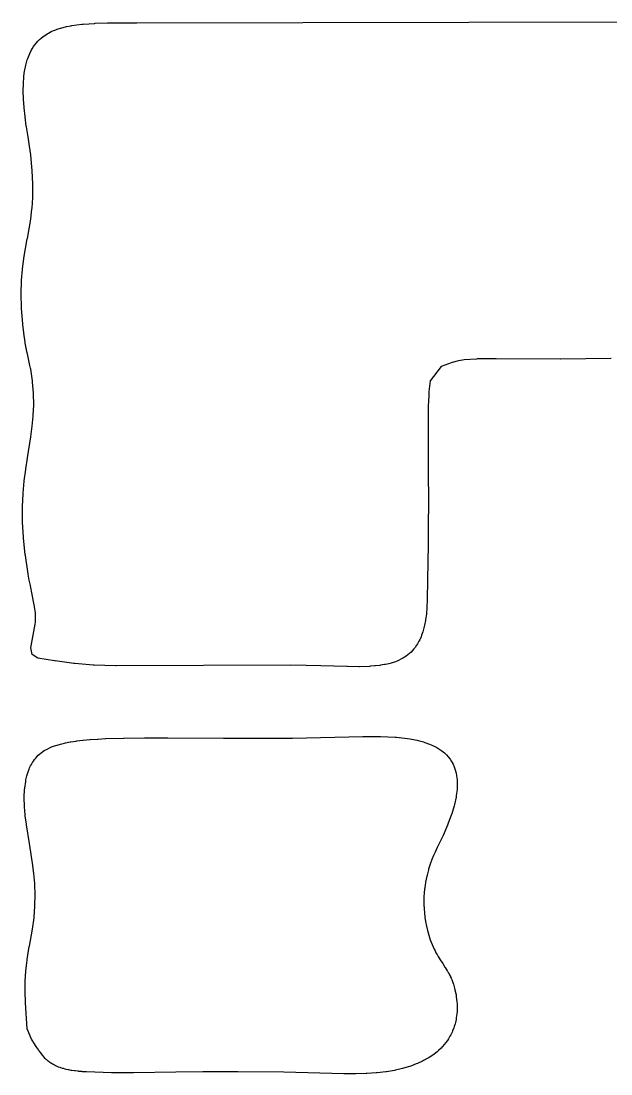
# Model space of a CAD drawing. Header units: millimetres. Extents: x 73.6 to 173.5, y -158 to -94.8.
# Drawn here: x 148.745 to 149.863, y -139.728 to -137.734 of the extents above; entities that cross this region are included whole.
import ezdxf

# ---------------------------------------------------------------- set-up
doc = ezdxf.new("R2010")
doc.units = ezdxf.units.MM
doc.layers.add('F.Mask', color=201, linetype='CONTINUOUS', true_color=0xd864ff)

msp = doc.modelspace()

# ---------------------------------------------------------------- linework, layer by layer
at = {"layer": 'F.Mask', "linetype": 'CONTINUOUS'}
for p, q in [((148.822598, -137.746689), (148.829994, -137.744796)), ((148.829994, -137.744796), (148.831902, -137.744364)), ((148.831902, -137.744364), (148.839781, -137.742809)), ((148.839781, -137.742809), (148.842016, -137.742443)), ((148.842016, -137.742443), (148.860904, -137.739976)), ((148.860904, -137.739976), (148.86312, -137.739757)), ((148.86312, -137.739757), (148.884385, -137.738339)), ((148.884385, -137.738339), (148.885729, -137.738276)), ((148.885729, -137.738276), (148.909523, -137.737631)), ((148.909523, -137.737631), (148.910323, -137.737619)), ((148.910323, -137.737619), (148.964832, -137.737483)), ((148.964831, -137.737482), (150.51404, -137.733974)), ((148.964832, -137.737483), (148.964831, -137.737482)), ((148.783619, -137.766336), (148.78752, -137.763227)), ((148.78752, -137.763227), (148.790425, -137.761145)), ((148.790425, -137.761145), (148.794848, -137.758306)), ((148.794848, -137.758306), (148.797787, -137.756614)), ((148.797787, -137.756614), (148.802861, -137.754009)), ((148.802861, -137.754009), (148.805569, -137.752761)), ((148.805569, -137.752761), (148.811411, -137.75036)), ((148.811411, -137.75036), (148.813872, -137.749455)), ((148.813872, -137.749455), (148.820447, -137.747314)), ((148.820447, -137.747314), (148.822598, -137.746689)), ((148.766417, -137.786783), (148.769328, -137.782222)), ((148.769328, -137.782222), (148.771574, -137.779095)), ((148.771574, -137.779095), (148.774701, -137.775209)), ((148.774701, -137.775209), (148.777303, -137.77232)), ((148.777303, -137.77232), (148.78076, -137.768883)), ((148.78076, -137.768883), (148.783619, -137.766336)), ((148.757175, -137.807638), (148.758158, -137.804693)), ((148.758158, -137.804693), (148.760564, -137.79842)), ((148.760564, -137.79842), (148.761955, -137.795266)), ((148.761955, -137.795266), (148.764638, -137.789915)), ((148.764638, -137.789915), (148.766417, -137.786783)), ((148.752687, -137.826202), (148.754416, -137.81769)), ((148.754416, -137.81769), (148.755063, -137.81504)), ((148.755063, -137.81504), (148.757175, -137.807638)), ((148.750024, -137.85156), (148.750791, -137.840513)), ((148.750791, -137.840513), (148.751, -137.838426)), ((148.751, -137.838426), (148.752277, -137.828657)), ((148.752277, -137.828657), (148.752687, -137.826202)), ((148.749735, -137.865663), (148.749944, -137.853377)), ((148.749944, -137.853377), (148.750024, -137.85156)), ((148.749744, -137.867266), (148.749735, -137.865663)), ((148.750129, -137.880849), (148.749744, -137.867266)), ((148.750199, -137.882291), (148.750129, -137.880849)), ((148.751221, -137.897119), (148.750199, -137.882291)), ((148.751332, -137.898411), (148.751221, -137.897119)), ((148.753019, -137.914635), (148.751332, -137.898411)), ((148.753142, -137.91567), (148.753019, -137.914635)), ((148.755496, -137.933257), (148.753142, -137.91567)), ((148.755632, -137.93418), (148.755496, -137.933257)), ((148.758735, -137.953466), (148.755632, -137.93418)), ((148.761576, -137.971048), (148.758735, -137.953466)), ((148.763828, -137.987386), (148.761576, -137.971048)), ((148.765581, -138.002864), (148.763828, -137.987386)), ((148.766839, -138.017296), (148.765581, -138.002864)), ((148.768006, -138.043002), (148.766839, -138.017296)), ((148.768035, -138.044728), (148.768006, -138.043002)), ((148.767768, -138.066705), (148.768035, -138.044728)), ((148.766317, -138.0883), (148.767698, -138.06842)), ((148.767698, -138.06842), (148.767768, -138.066705)), ((148.763851, -138.108914), (148.76617, -138.089843)), ((148.76617, -138.089843), (148.766317, -138.0883)), ((148.760814, -138.127716), (148.763851, -138.108914)), ((148.757418, -138.146082), (148.760814, -138.127716)), ((148.750869, -138.182848), (148.757384, -138.14627)), ((148.757384, -138.14627), (148.757418, -138.146082)), ((148.750632, -138.184371), (148.750869, -138.182848)), ((148.747953, -138.204828), (148.748136, -138.203145)), ((148.748136, -138.203145), (148.750632, -138.184371)), ((148.746253, -138.225066), (148.747953, -138.204828)), ((148.745485, -138.249378), (148.746144, -138.22699)), ((148.746144, -138.22699), (148.746253, -138.225066)), ((148.745483, -138.251338), (148.745485, -138.249378)), ((148.746151, -138.276583), (148.745483, -138.251338)), ((148.74625, -138.278431), (148.746151, -138.276583)), ((148.748567, -138.307328), (148.74625, -138.278431)), ((148.748694, -138.308614), (148.748567, -138.307328)), ((148.750547, -138.324338), (148.748694, -138.308614)), ((148.750647, -138.325115), (148.750547, -138.324338)), ((148.753008, -138.341899), (148.750647, -138.325115)), ((148.753173, -138.342961), (148.753008, -138.341899)), ((148.754118, -138.348482), (148.753173, -138.342961)), ((148.754264, -138.349283), (148.754118, -138.348482)), ((148.755351, -138.354831), (148.754264, -138.349283)), ((148.755507, -138.355584), (148.755351, -138.354831)), ((148.756742, -138.361266), (148.755507, -138.355584)), ((148.756857, -138.361782), (148.756742, -138.361266)), ((148.758177, -138.367531), (148.756857, -138.361782)), ((148.758199, -138.36762), (148.758177, -138.367531)), ((148.761085, -138.380105), (148.758199, -138.36762)), ((148.762415, -138.38629), (148.761085, -138.380105)), ((149.562701, -138.380712), (149.541647, -138.388518)), ((149.565321, -138.379875), (149.562701, -138.380712)), ((149.572057, -138.378059), (149.565321, -138.379875)), ((149.574708, -138.377471), (149.572057, -138.378059)), ((149.582094, -138.376181), (149.574708, -138.377471)), ((149.585052, -138.375815), (149.582094, -138.376181)), ((149.60838, -138.374095), (149.585052, -138.375815)), ((149.610336, -138.374015), (149.60838, -138.374095)), ((149.645792, -138.37372), (149.610336, -138.374015)), ((149.767959, -138.374201), (149.645792, -138.37372)), ((149.768538, -138.374198), (149.767959, -138.374201)), ((149.863297, -138.373073), (149.768538, -138.374198)), ((149.863613, -138.373067), (149.863297, -138.373073)), ((148.763486, -138.391702), (148.762415, -138.38629)), ((148.763719, -138.393036), (148.763486, -138.391702)), ((148.767157, -138.415736), (148.763719, -138.393036)), ((149.541647, -138.388518), (149.520644, -138.41565)), ((148.767395, -138.417768), (148.767157, -138.415736)), ((148.7691, -138.43848), (148.767395, -138.417768)), ((149.520644, -138.41565), (149.518585, -138.43582)), ((148.769198, -138.440485), (148.7691, -138.43848)), ((148.769495, -138.459995), (148.769198, -138.440485)), ((149.518585, -138.43582), (149.518001, -138.443988)), ((148.7686, -138.480681), (148.769467, -138.461831)), ((148.769467, -138.461831), (148.769495, -138.459995)), ((149.517572, -138.453155), (149.517262, -138.463357)), ((149.518001, -138.443988), (149.517572, -138.453155)), ((148.766624, -138.501425), (148.768491, -138.482203)), ((148.768491, -138.482203), (148.7686, -138.480681)), ((149.517059, -138.474752), (149.516957, -138.487372)), ((149.517262, -138.463357), (149.517059, -138.474752)), ((148.763958, -138.521237), (148.766624, -138.501425)), ((149.516957, -138.487372), (149.516967, -138.516532)), ((148.757603, -138.561245), (148.763958, -138.521237)), ((149.516967, -138.516532), (149.517322, -138.592235)), ((148.754437, -138.58236), (148.757516, -138.561811)), ((148.757516, -138.561811), (148.757522, -138.561776)), ((148.757522, -138.561776), (148.75755, -138.561587)), ((148.75755, -138.561587), (148.757603, -138.561245)), ((148.754322, -138.583195), (148.754437, -138.58236)), ((148.751649, -138.604527), (148.754322, -138.583195)), ((149.517322, -138.592235), (149.517322, -138.592252)), ((149.517322, -138.592252), (149.51738, -138.639814)), ((148.749528, -138.628175), (148.751517, -138.605761)), ((148.751517, -138.605761), (148.751649, -138.604527)), ((148.748351, -138.653711), (148.749427, -138.629692)), ((148.749427, -138.629692), (148.749528, -138.628175)), ((149.517379, -138.640089), (149.517156, -138.695287)), ((149.51738, -138.639814), (149.517379, -138.640089)), ((148.748316, -138.655368), (148.748351, -138.653711)), ((148.748417, -138.681373), (148.748316, -138.655368)), ((148.748467, -138.683089), (148.748417, -138.681373)), ((148.750012, -138.711516), (148.748467, -138.683089)), ((149.517155, -138.695483), (149.516901, -138.725703)), ((149.517156, -138.695287), (149.517155, -138.695483)), ((148.750152, -138.713273), (148.750012, -138.711516)), ((148.753422, -138.744463), (148.750152, -138.713273)), ((149.5169, -138.725815), (149.516511, -138.758528)), ((149.516901, -138.725703), (149.5169, -138.725815)), ((148.753634, -138.746106), (148.753422, -138.744463)), ((148.758963, -138.780736), (148.753634, -138.746106)), ((149.516511, -138.758528), (149.515994, -138.793133)), ((148.759121, -138.781684), (148.758963, -138.780736)), ((148.761144, -138.792915), (148.759121, -138.781684)), ((148.761176, -138.793089), (148.761144, -138.792915)), ((148.763109, -138.803401), (148.761176, -138.793089)), ((149.515992, -138.793244), (149.515308, -138.829861)), ((149.515994, -138.793133), (149.515992, -138.793244)), ((148.763151, -138.803618), (148.763109, -138.803401)), ((148.766418, -138.820161), (148.763151, -138.803618)), ((148.766473, -138.820436), (148.766418, -138.820161)), ((148.769122, -138.833314), (148.766473, -138.820436)), ((148.771043, -138.843105), (148.769122, -138.833314)), ((149.515287, -138.830583), (149.51479, -138.843197)), ((149.515308, -138.829861), (149.515287, -138.830583)), ((148.771768, -138.847235), (148.771043, -138.843105)), ((148.772323, -138.850976), (148.771768, -138.847235)), ((148.772727, -138.85456), (148.772323, -138.850976)), ((148.772983, -138.858062), (148.772727, -138.85456)), ((148.773101, -138.861706), (148.772983, -138.858062)), ((148.773064, -138.865642), (148.773101, -138.861706)), ((149.513574, -138.857642), (149.512241, -138.867581)), ((149.513763, -138.855912), (149.513574, -138.857642)), ((149.514695, -138.844746), (149.513763, -138.855912)), ((149.51479, -138.843197), (149.514695, -138.844746)), ((148.763849, -138.921381), (148.772275, -138.876516)), ((148.772275, -138.876516), (148.772735, -138.872809)), ((148.772735, -138.872809), (148.772907, -138.869995)), ((148.772907, -138.869995), (148.773064, -138.865642)), ((149.509697, -138.880652), (149.507685, -138.888307)), ((149.510216, -138.878375), (149.509697, -138.880652)), ((149.511909, -138.86962), (149.510216, -138.878375)), ((149.512241, -138.867581), (149.511909, -138.86962)), ((149.503567, -138.900166), (149.501105, -138.905737)), ((149.504658, -138.897387), (149.503567, -138.900166)), ((149.506913, -138.890848), (149.504658, -138.897387)), ((149.507685, -138.888307), (149.506913, -138.890848)), ((148.766605, -138.933582), (148.763849, -138.921381)), ((149.492413, -138.920259), (149.49018, -138.923121)), ((149.495168, -138.916321), (149.492413, -138.920259)), ((149.497053, -138.913312), (149.495168, -138.916321)), ((149.49966, -138.908635), (149.497053, -138.913312)), ((149.501105, -138.905737), (149.49966, -138.908635)), ((148.777563, -138.940502), (148.766605, -138.933582)), ((148.808714, -138.945866), (148.777563, -138.940502)), ((149.468365, -138.941339), (149.465432, -138.94291)), ((149.472225, -138.939031), (149.468365, -138.941339)), ((149.47523, -138.937019), (149.472225, -138.939031)), ((149.478671, -138.934451), (149.47523, -138.937019)), ((149.481502, -138.932095), (149.478671, -138.934451)), ((149.484627, -138.929205), (149.481502, -138.932095)), ((149.487282, -138.926463), (149.484627, -138.929205)), ((149.49018, -138.923121), (149.487282, -138.926463)), ((148.809945, -138.946055), (148.808714, -138.945866)), ((148.845675, -138.950849), (148.809945, -138.946055)), ((148.847465, -138.951041), (148.845675, -138.950849)), ((148.882439, -138.953856), (148.847465, -138.951041)), ((148.884101, -138.95395), (148.882439, -138.953856)), ((148.924388, -138.955272), (148.884101, -138.95395)), ((148.925587, -138.95529), (148.924388, -138.955272)), ((149.25698, -138.95429), (148.925587, -138.95529)), ((149.286011, -138.954596), (149.25698, -138.95429)), ((149.313584, -138.955331), (149.286011, -138.954596)), ((149.363102, -138.956806), (149.313584, -138.955331)), ((149.363916, -138.95682), (149.363102, -138.956806)), ((149.385359, -138.956943), (149.363916, -138.95682)), ((149.38678, -138.956923), (149.385359, -138.956943)), ((149.406104, -138.956265), (149.38678, -138.956923)), ((149.407696, -138.956176), (149.406104, -138.956265)), ((149.416051, -138.955526), (149.407696, -138.956176)), ((149.417445, -138.95539), (149.416051, -138.955526)), ((149.425338, -138.954462), (149.417445, -138.95539)), ((149.426961, -138.954232), (149.425338, -138.954462)), ((149.43422, -138.953027), (149.426961, -138.954232)), ((149.43608, -138.952667), (149.43422, -138.953027)), ((149.442596, -138.951219), (149.43608, -138.952667)), ((149.444852, -138.95064), (149.442596, -138.951219)), ((149.450647, -138.948945), (149.444852, -138.95064)), ((149.45313, -138.948116), (149.450647, -138.948945)), ((149.458237, -138.946197), (149.45313, -138.948116)), ((149.460972, -138.945034), (149.458237, -138.946197)), ((149.465432, -138.94291), (149.460972, -138.945034)), ((148.827846, -139.101521), (148.829488, -139.101162)), ((148.829488, -139.101162), (148.838452, -139.099425)), ((148.838452, -139.099425), (148.839807, -139.09919)), ((148.839807, -139.09919), (148.849968, -139.097644)), ((148.849968, -139.097644), (148.851091, -139.097491)), ((148.851091, -139.097491), (148.862342, -139.096149)), ((148.862342, -139.096149), (148.863281, -139.096049)), ((148.863281, -139.096049), (148.875724, -139.094905)), ((148.875724, -139.094905), (148.876495, -139.094843)), ((148.876495, -139.094843), (148.890164, -139.09389)), ((148.890164, -139.09389), (148.890695, -139.093858)), ((148.890695, -139.093858), (148.905524, -139.093095)), ((148.905524, -139.093095), (148.906266, -139.093065)), ((148.906266, -139.093065), (148.939744, -139.092032)), ((148.939744, -139.092032), (148.940326, -139.092019)), ((148.940326, -139.092019), (148.979158, -139.09155)), ((148.979157, -139.091549), (148.979297, -139.091548)), ((148.979158, -139.09155), (148.979157, -139.091549)), ((148.979297, -139.091548), (149.023365, -139.091486)), ((149.023365, -139.091486), (149.023705, -139.091487)), ((149.023705, -139.091487), (149.023705, -139.091486)), ((149.023705, -139.091486), (149.129234, -139.092027)), ((149.129234, -139.092027), (149.129234, -139.092028)), ((149.129234, -139.092028), (149.260042, -139.092422)), ((149.260042, -139.092422), (149.393141, -139.088839)), ((149.393141, -139.088839), (149.394134, -139.088827)), ((149.394134, -139.088827), (149.424901, -139.088916)), ((149.424901, -139.088916), (149.426476, -139.088957)), ((149.426476, -139.088957), (149.454788, -139.090355)), ((149.454788, -139.090355), (149.457308, -139.090571)), ((149.457308, -139.090571), (149.48279, -139.093685)), ((149.48279, -139.093685), (149.485417, -139.094109)), ((149.485417, -139.094109), (149.496117, -139.096256)), ((149.496117, -139.096256), (149.498324, -139.096774)), ((149.498324, -139.096774), (149.508184, -139.099428)), ((149.508184, -139.099428), (149.51088, -139.10027)), ((149.51088, -139.10027), (149.51947, -139.103339)), ((148.78071, -139.122369), (148.783582, -139.120049)), ((148.783582, -139.120049), (148.786698, -139.117792)), ((148.786698, -139.117792), (148.789588, -139.11591)), ((148.789588, -139.11591), (148.793415, -139.113676)), ((148.793415, -139.113676), (148.796185, -139.11222)), ((148.796185, -139.11222), (148.800927, -139.10999)), ((148.800927, -139.10999), (148.803365, -139.108955)), ((148.803365, -139.108955), (148.809079, -139.10678)), ((148.809079, -139.10678), (148.811344, -139.106006)), ((148.811344, -139.106006), (148.818089, -139.103957)), ((148.818089, -139.103957), (148.819998, -139.103434)), ((148.819998, -139.103434), (148.827846, -139.101521)), ((149.51947, -139.103339), (149.522542, -139.104604)), ((149.522542, -139.104604), (149.529829, -139.108012)), ((149.529829, -139.108012), (149.533319, -139.109892)), ((149.533319, -139.109892), (149.539273, -139.11355)), ((149.539273, -139.11355), (149.543033, -139.116216)), ((149.543033, -139.116216), (149.547756, -139.120055)), ((149.547756, -139.120055), (149.551547, -139.123639)), ((148.765043, -139.141838), (148.766938, -139.13855)), ((148.766938, -139.13855), (148.768846, -139.135596)), ((148.768846, -139.135596), (148.770875, -139.132777)), ((148.770875, -139.132777), (148.773236, -139.129842)), ((148.773236, -139.129842), (148.775457, -139.127363)), ((148.775457, -139.127363), (148.778124, -139.124694)), ((148.778124, -139.124694), (148.78071, -139.122369)), ((149.551547, -139.123639), (149.555235, -139.127688)), ((149.555235, -139.127688), (149.558642, -139.132088)), ((149.558642, -139.132088), (149.561558, -139.136547)), ((149.561558, -139.136547), (149.564276, -139.141554)), ((148.756574, -139.163889), (148.758223, -139.158217)), ((148.758223, -139.158217), (148.758944, -139.156012)), ((148.758944, -139.156012), (148.760665, -139.151289)), ((148.760665, -139.151289), (148.761745, -139.148661)), ((148.761745, -139.148661), (148.763543, -139.144742)), ((148.763543, -139.144742), (148.765043, -139.141838)), ((149.564276, -139.141554), (149.566583, -139.146779)), ((149.566583, -139.146779), (149.568397, -139.15196)), ((149.568397, -139.15196), (149.570093, -139.158379)), ((149.570093, -139.158379), (149.57102, -139.163294)), ((148.752476, -139.187004), (148.754298, -139.174183)), ((148.754298, -139.174183), (148.754809, -139.171407)), ((148.754809, -139.171407), (148.756054, -139.165902)), ((148.756054, -139.165902), (148.756574, -139.163889)), ((149.57102, -139.163294), (149.57194, -139.171294)), ((149.57194, -139.171294), (149.572166, -139.175691)), ((149.572166, -139.175691), (149.572047, -139.185473)), ((148.751555, -139.203594), (148.752165, -139.190315)), ((148.752165, -139.190315), (148.752476, -139.187004)), ((149.57039, -139.200895), (149.569852, -139.204094)), ((149.571796, -139.189256), (149.57039, -139.200895)), ((149.572047, -139.185473), (149.571796, -139.189256)), ((148.751532, -139.206213), (148.751555, -139.203594)), ((148.751946, -139.220455), (148.751532, -139.206213)), ((148.752065, -139.222496), (148.751946, -139.220455)), ((149.566261, -139.220257), (149.561649, -139.235767)), ((149.566925, -139.217665), (149.566261, -139.220257)), ((149.569852, -139.204094), (149.566925, -139.217665)), ((148.75339, -139.237688), (148.752065, -139.222496)), ((148.753546, -139.239127), (148.75339, -139.237688)), ((148.75561, -139.255168), (148.753546, -139.239127)), ((149.560939, -139.237899), (149.554493, -139.255329)), ((149.561649, -139.235767), (149.560939, -139.237899)), ((148.755768, -139.25626), (148.75561, -139.255168)), ((148.761427, -139.29162), (148.755768, -139.25626)), ((149.553793, -139.257075), (149.54544, -139.276376)), ((149.554493, -139.255329), (149.553793, -139.257075)), ((149.544768, -139.277835), (149.534107, -139.299619)), ((149.54544, -139.276376), (149.544768, -139.277835)), ((148.767257, -139.329071), (148.761427, -139.29162)), ((149.534107, -139.299619), (149.530026, -139.307929)), ((149.527213, -139.314226), (149.524076, -139.321965)), ((149.530026, -139.307929), (149.527213, -139.314226)), ((148.769639, -139.348534), (148.767257, -139.329071)), ((149.517854, -139.340535), (149.517464, -139.341901)), ((149.520827, -139.330983), (149.517854, -139.340535)), ((149.524076, -139.321965), (149.520827, -139.330983)), ((148.771304, -139.367816), (148.769639, -139.348534)), ((149.51453, -139.353348), (149.512149, -139.365005)), ((149.514889, -139.351803), (149.51453, -139.353348)), ((149.517464, -139.341901), (149.514889, -139.351803)), ((148.771392, -139.369207), (148.771304, -139.367816)), ((148.772147, -139.388206), (148.771392, -139.369207)), ((149.510219, -139.378313), (149.509535, -139.385354)), ((149.511111, -139.371524), (149.510219, -139.378313)), ((149.512149, -139.365005), (149.511111, -139.371524)), ((148.771898, -139.409115), (148.772167, -139.389816)), ((148.772167, -139.389816), (148.772147, -139.388206)), ((149.509076, -139.392543), (149.50884, -139.399989)), ((149.50884, -139.399989), (149.508859, -139.407596)), ((149.509535, -139.385354), (149.509076, -139.392543)), ((148.770306, -139.430616), (148.771813, -139.410993)), ((148.771813, -139.410993), (148.771898, -139.409115)), ((149.508859, -139.407596), (149.509174, -139.415355)), ((149.509174, -139.415355), (149.509795, -139.423299)), ((148.766975, -139.453916), (148.77008, -139.432655)), ((148.77008, -139.432655), (148.770306, -139.430616)), ((149.509795, -139.423299), (149.510735, -139.431437)), ((149.510735, -139.431437), (149.512033, -139.439679)), ((149.512033, -139.439679), (149.513693, -139.448086)), ((148.761262, -139.486128), (148.766975, -139.453916)), ((149.513693, -139.448086), (149.515747, -139.456605)), ((149.515747, -139.456605), (149.518239, -139.465261)), ((149.518239, -139.465261), (149.521149, -139.474012)), ((149.521149, -139.474012), (149.524531, -139.482863)), ((148.757225, -139.511726), (148.761141, -139.486846)), ((148.761141, -139.486846), (148.761262, -139.486128)), ((149.524531, -139.482863), (149.528411, -139.491845)), ((149.528411, -139.491845), (149.530077, -139.495322)), ((149.530077, -139.495322), (149.531882, -139.49876)), ((149.531882, -139.49876), (149.533811, -139.502179)), ((148.755752, -139.522947), (148.757085, -139.512706)), ((148.757085, -139.512706), (148.757225, -139.511726)), ((149.533811, -139.502179), (149.535846, -139.505621)), ((149.535846, -139.505621), (149.540089, -139.512379)), ((149.540089, -139.512379), (149.544532, -139.519193)), ((149.544532, -139.519193), (149.544532, -139.519192)), ((149.544532, -139.519192), (149.54457, -139.519251)), ((149.54457, -139.519251), (149.548756, -139.525719)), ((148.753898, -139.54269), (148.754567, -139.534113)), ((148.754567, -139.534113), (148.754663, -139.533071)), ((148.754663, -139.533071), (148.755656, -139.523754)), ((148.755656, -139.523754), (148.755752, -139.522947)), ((149.548756, -139.525719), (149.549176, -139.526383)), ((149.549176, -139.526383), (149.553111, -139.532757)), ((149.553111, -139.532757), (149.553592, -139.533561)), ((149.553592, -139.533561), (149.5552, -139.536339)), ((149.5552, -139.536339), (149.555673, -139.537181)), ((149.555673, -139.537181), (149.557189, -139.539964)), ((149.557189, -139.539964), (149.557705, -139.540946)), ((148.753264, -139.561617), (148.753408, -139.553238)), ((148.753408, -139.553238), (148.753442, -139.552148)), ((148.753442, -139.552148), (148.753825, -139.543865)), ((148.753825, -139.543865), (148.753898, -139.54269)), ((149.557705, -139.540946), (149.559071, -139.543638)), ((149.559071, -139.543638), (149.559635, -139.544804)), ((149.559635, -139.544804), (149.560705, -139.547127)), ((149.560705, -139.547127), (149.561585, -139.549214)), ((149.561585, -139.549214), (149.563936, -139.555346)), ((149.563936, -139.555346), (149.564848, -139.558046)), ((149.564848, -139.558046), (149.567175, -139.565991)), ((148.75326, -139.562651), (148.753264, -139.561617)), ((148.753348, -139.571374), (148.75326, -139.562651)), ((148.753372, -139.572322), (148.753348, -139.571374)), ((148.754178, -139.592879), (148.753372, -139.572322)), ((149.567175, -139.565991), (149.567861, -139.568744)), ((149.567861, -139.568744), (149.569812, -139.578219)), ((149.569812, -139.578219), (149.570315, -139.581394)), ((148.754209, -139.5935), (148.754178, -139.592879)), ((148.757191, -139.642513), (148.754209, -139.5935)), ((149.570315, -139.581394), (149.57153, -139.592268)), ((149.57153, -139.592268), (149.571723, -139.594857)), ((149.571723, -139.594857), (149.571912, -139.599994)), ((149.571912, -139.599994), (149.57193, -139.601892)), ((149.571031, -139.617351), (149.570226, -139.622874)), ((149.571284, -139.615093), (149.571031, -139.617351)), ((149.571725, -139.609529), (149.571284, -139.615093)), ((149.571826, -139.607462), (149.571725, -139.609529)), ((149.57193, -139.601892), (149.571826, -139.607462)), ((149.566361, -139.638618), (149.56547, -139.641236)), ((149.567958, -139.633241), (149.566361, -139.638618)), ((149.568602, -139.630736), (149.567958, -139.633241)), ((149.569795, -139.625251), (149.568602, -139.630736)), ((149.570226, -139.622874), (149.569795, -139.625251)), ((148.765161, -139.662669), (148.757191, -139.642513)), ((149.558329, -139.656988), (149.555286, -139.662073)), ((149.559752, -139.654361), (149.558329, -139.656988)), ((149.562256, -139.649221), (149.559752, -139.654361)), ((149.56345, -139.64648), (149.562256, -139.649221)), ((149.56547, -139.641236), (149.56345, -139.64648)), ((148.767673, -139.666075), (148.765161, -139.662669)), ((148.768527, -139.667297), (148.767673, -139.666075)), ((148.775712, -139.678129), (148.768527, -139.667297)), ((148.779141, -139.683366), (148.775712, -139.678129)), ((149.541513, -139.679271), (149.536456, -139.684086)), ((149.54368, -139.677014), (149.541513, -139.679271)), ((149.547962, -139.672134), (149.54368, -139.677014)), ((149.549953, -139.669646), (149.547962, -139.672134)), ((149.553556, -139.664691), (149.549953, -139.669646)), ((149.555286, -139.662073), (149.553556, -139.664691)), ((148.779755, -139.684274), (148.779141, -139.683366)), ((148.782745, -139.688556), (148.779755, -139.684274)), ((148.783956, -139.690185), (148.782745, -139.688556)), ((148.786679, -139.693635), (148.783956, -139.690185)), ((148.788555, -139.69582), (148.786679, -139.693635)), ((148.791431, -139.698905), (148.788555, -139.69582)), ((148.79327, -139.700736), (148.791431, -139.698905)), ((149.516459, -139.698641), (149.508477, -139.703054)), ((149.518848, -139.697192), (149.516459, -139.698641)), ((149.525758, -139.69261), (149.518848, -139.697192)), ((149.528214, -139.690823), (149.525758, -139.69261)), ((149.534128, -139.686113), (149.528214, -139.690823)), ((149.536456, -139.684086), (149.534128, -139.686113)), ((148.794329, -139.701714), (148.79327, -139.700736)), ((148.795766, -139.70297), (148.794329, -139.701714)), ((148.797134, -139.704101), (148.795766, -139.70297)), ((148.798651, -139.705288), (148.797134, -139.704101)), ((148.800104, -139.706363), (148.798651, -139.705288)), ((148.80181, -139.707546), (148.800104, -139.706363)), ((148.803437, -139.708604), (148.80181, -139.707546)), ((148.805135, -139.709641), (148.803437, -139.708604)), ((148.806943, -139.710676), (148.805135, -139.709641)), ((148.808702, -139.711617), (148.806943, -139.710676)), ((148.810792, -139.712659), (148.808702, -139.711617)), ((148.812534, -139.713469), (148.810792, -139.712659)), ((148.814923, -139.714502), (148.812534, -139.713469)), ((148.816594, -139.715173), (148.814923, -139.714502)), ((148.819368, -139.716206), (148.816594, -139.715173)), ((148.821014, -139.716771), (148.819368, -139.716206)), ((148.824217, -139.717783), (148.821014, -139.716771)), ((148.825694, -139.718215), (148.824217, -139.717783)), ((148.829272, -139.719172), (148.825694, -139.718215)), ((148.830734, -139.719531), (148.829272, -139.719172)), ((148.834791, -139.720438), (148.830734, -139.719531)), ((149.468105, -139.718052), (149.454959, -139.721098)), ((149.470151, -139.717512), (149.468105, -139.718052)), ((149.481898, -139.714029), (149.470151, -139.717512)), ((149.484174, -139.713269), (149.481898, -139.714029)), ((149.494598, -139.709393), (149.484174, -139.713269)), ((149.496872, -139.708454), (149.494598, -139.709393)), ((149.506057, -139.704272), (149.496872, -139.708454)), ((149.508477, -139.703054), (149.506057, -139.704272)), ((148.836116, -139.720707), (148.834791, -139.720438)), ((148.840665, -139.721538), (148.836116, -139.720707)), ((148.841934, -139.721746), (148.840665, -139.721538)), ((148.846902, -139.722472), (148.841934, -139.721746)), ((148.84811, -139.722629), (148.846902, -139.722472)), ((148.85368, -139.723263), (148.84811, -139.722629)), ((148.854711, -139.723365), (148.85368, -139.723263)), ((148.8608, -139.723881), (148.854711, -139.723365)), ((148.861825, -139.723954), (148.8608, -139.723881)), ((148.868483, -139.724334), (148.861825, -139.723954)), ((148.869323, -139.724373), (148.868483, -139.724334)), ((148.916968, -139.725996), (148.869323, -139.724373)), ((148.917934, -139.726016), (148.916968, -139.725996)), ((148.957662, -139.726308), (148.917934, -139.726016)), ((148.958571, -139.726303), (148.957662, -139.726308)), ((149.038681, -139.724842), (148.958571, -139.726303)), ((149.089972, -139.724105), (149.038681, -139.724842)), ((149.156341, -139.724048), (149.089972, -139.724105)), ((149.243578, -139.725182), (149.156341, -139.724048)), ((149.356997, -139.728006), (149.243578, -139.725182)), ((149.357573, -139.728016), (149.356997, -139.728006)), ((149.378839, -139.72826), (149.357573, -139.728016)), ((149.380263, -139.728248), (149.378839, -139.72826)), ((149.399542, -139.727707), (149.380263, -139.728248)), ((149.401051, -139.727632), (149.399542, -139.727707)), ((149.418764, -139.726363), (149.401051, -139.727632)), ((149.420443, -139.726203), (149.418764, -139.726363)), ((149.436541, -139.724279), (149.420443, -139.726203)), ((149.438352, -139.724015), (149.436541, -139.724279)), ((149.45296, -139.721501), (149.438352, -139.724015)), ((149.454959, -139.721098), (149.45296, -139.721501))]:
    msp.add_line(p, q, dxfattribs=at)

doc.saveas('drawing.dxf')
